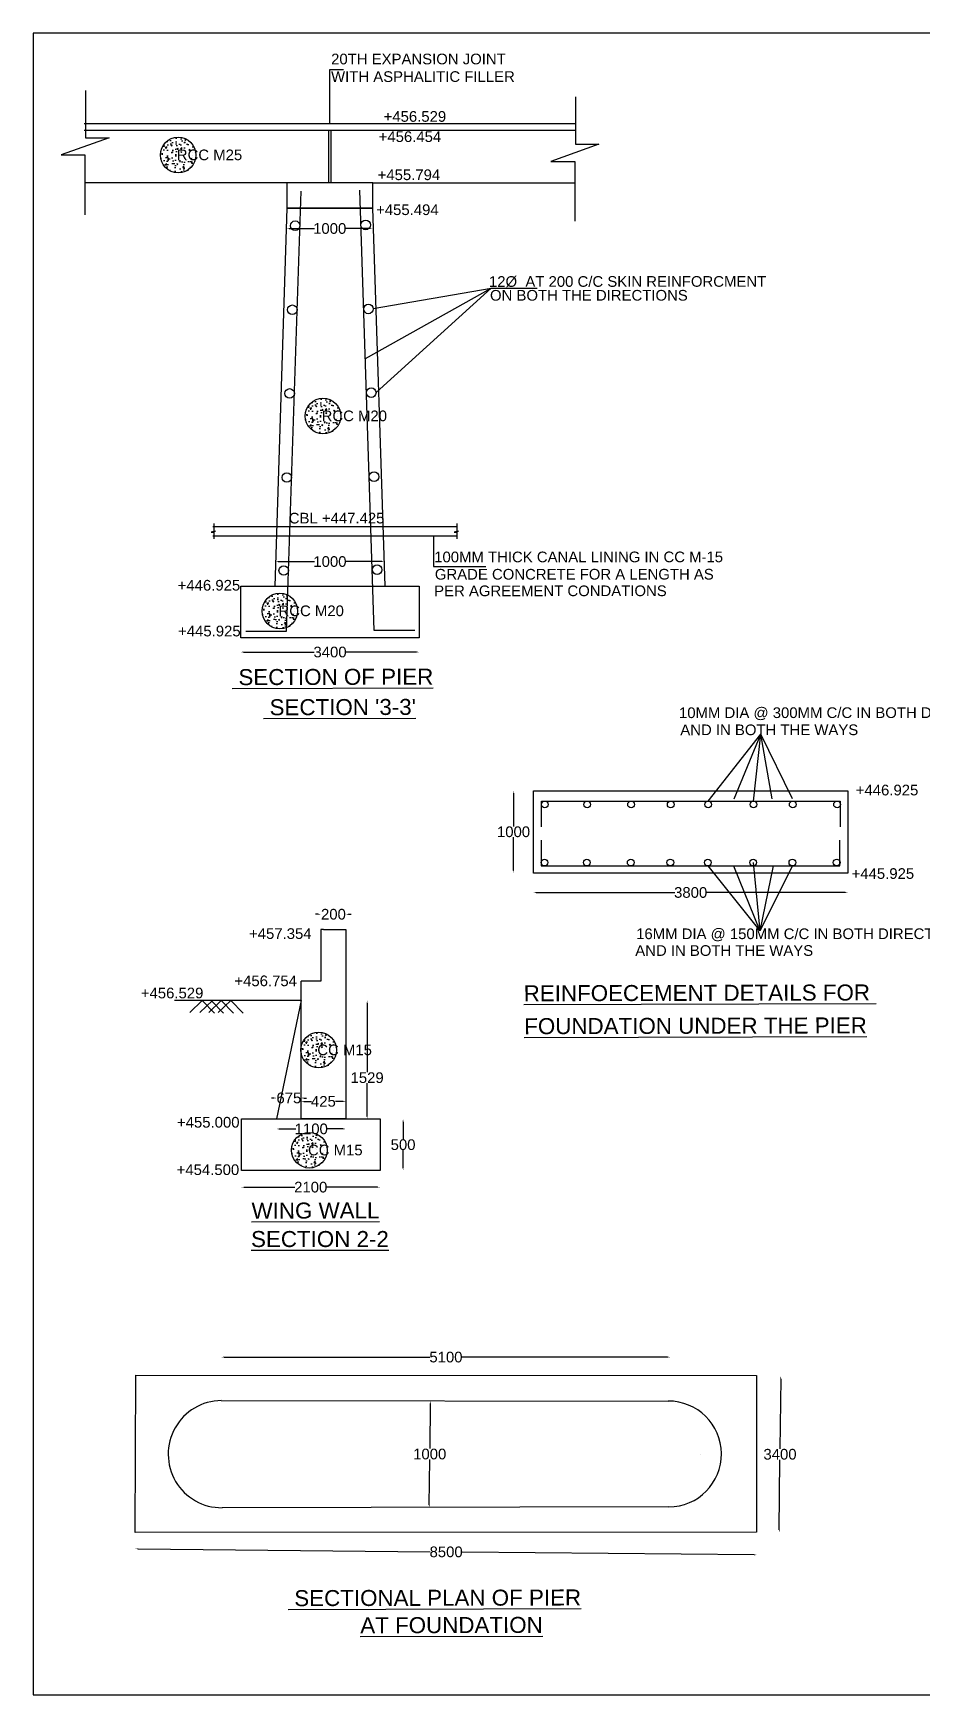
# Model space of a CAD drawing. Header units: inches. Extents: x 356128 to 379087, y -172684 to -157109.
# Drawn here: x 356128 to 364462, y -172684 to -157109 of the extents above; entities that cross this region are included whole.
import ezdxf

# ---------------------------------------------------------------- set-up
doc = ezdxf.new("R2010")
doc.units = ezdxf.units.IN
doc.header["$MEASUREMENT"] = 0
for name, color, linetype in [('DIMENSION', 7, 'Continuous'), ('DRAWING', 7, 'Continuous'), ('TEXT', 7, 'Continuous')]:
    doc.layers.add(name, color=color, linetype=linetype)
doc.styles.get("Standard").update_dxf_attribs({"font": 'arial.ttf'})
doc.dimstyles.new('ST100', dxfattribs={"dimtxt": 100, "dimasz": 25, "dimexe": 0, "dimexo": 300, "dimgap": 0.09, "dimtad": 0, "dimtih": 1, "dimtoh": 1, "dimdec": 0, "dimzin": 0, "dimdsep": 46, "dimtxsty": 'Standard', "dimcen": 0, "dimse1": 1, "dimse2": 1, "dimadec": 0, "dimazin": 0, "dimtfac": 1, "dimtdec": 0, "dimtofl": 0, "dimtmove": 0, "dimatfit": 3, "dimfxl": 2000, "dimtolj": 1, "dimtzin": 0, "dimarcsym": 0})

# ---------------------------------------------------------------- blocks, each defined once
blk = doc.blocks.new('*D45')
at = {"layer": 'Defpoints', "color": 0, "ltscale": 0.4, "transparency": 16777216}
for p in [(359832, -169929), (359852, -169929), (359797, -170927)]:
    blk.add_point(p, dxfattribs=at)
at = {"layer": 'DRAWING', "color": 0, "lineweight": -2, "ltscale": 0.4, "transparency": 16777216}
for p, q in [((359852, -169954), (359848, -170377)), ((359842, -170903), (359847, -170480))]:
    blk.add_line(p, q, dxfattribs=at)
at = {"layer": 'DRAWING', "color": 0, "ltscale": 0.4, "transparency": 16777216}
for points in [[(359848, -169954), (359856, -169954), (359852, -169929)], [(359838, -170903), (359847, -170903), (359842, -170928)]]:
    blk.add_solid(points, dxfattribs=at)
at = {"layer": 'DRAWING', "color": 0, "ltscale": 0.4, "transparency": 16777216, "insert": (359847, -170428), "char_height": 100, "attachment_point": 5}
blk.add_mtext('\\A1;1000', dxfattribs=at)
blk = doc.blocks.new('*D46')
at = {"layer": 'Defpoints', "color": 0, "ltscale": 0.4, "transparency": 16777216}
for p in [(363084, -169697), (363082, -171162), (363125, -171162)]:
    blk.add_point(p, dxfattribs=at)
at = {"layer": 'DRAWING', "color": 0, "lineweight": -2, "ltscale": 0.4, "transparency": 16777216}
for p, q in [((363139, -169723), (363132, -170379)), ((363125, -171137), (363131, -170481))]:
    blk.add_line(p, q, dxfattribs=at)
at = {"layer": 'DRAWING', "color": 0, "ltscale": 0.4, "transparency": 16777216}
for points in [[(363134, -169723), (363143, -169723), (363139, -169698)], [(363121, -171137), (363129, -171137), (363125, -171162)]]:
    blk.add_solid(points, dxfattribs=at)
at = {"layer": 'DRAWING', "color": 0, "ltscale": 0.4, "transparency": 16777216, "insert": (363132, -170430), "char_height": 100, "attachment_point": 5}
blk.add_mtext('\\A1;3400', dxfattribs=at)
blk = doc.blocks.new('*D47')
at = {"layer": 'Defpoints', "color": 0, "ltscale": 0.4, "transparency": 16777216}
for p in [(357087, -171330), (362915, -171328), (362915, -171373)]:
    blk.add_point(p, dxfattribs=at)
at = {"layer": 'DRAWING', "color": 0, "lineweight": -2, "ltscale": 0.4, "transparency": 16777216}
for p, q in [((357112, -171316), (359851, -171343)), ((362890, -171373), (360150, -171346))]:
    blk.add_line(p, q, dxfattribs=at)
at = {"layer": 'DRAWING', "color": 0, "ltscale": 0.4, "transparency": 16777216}
for points in [[(357112, -171312), (357112, -171321), (357087, -171316)], [(362890, -171368), (362890, -171377), (362915, -171373)]]:
    blk.add_solid(points, dxfattribs=at)
at = {"layer": 'DRAWING', "color": 0, "ltscale": 0.4, "transparency": 16777216, "insert": (360001, -171345), "char_height": 100, "attachment_point": 5}
blk.add_mtext('\\A1;8500', dxfattribs=at)
blk = doc.blocks.new('*D48')
at = {"layer": 'Defpoints', "color": 0, "ltscale": 0.4, "transparency": 16777216}
for p in [(362103, -169519), (357894, -170134), (362103, -170138)]:
    blk.add_point(p, dxfattribs=at)
at = {"layer": 'DRAWING', "color": 0, "lineweight": -2, "ltscale": 0.4, "transparency": 16777216}
for p, q in [((357919, -169519), (359849, -169519)), ((362078, -169519), (360148, -169519))]:
    blk.add_line(p, q, dxfattribs=at)
at = {"layer": 'DRAWING', "color": 0, "ltscale": 0.4, "transparency": 16777216}
for points in [[(357919, -169514), (357919, -169523), (357894, -169519)], [(362078, -169514), (362078, -169523), (362103, -169519)]]:
    blk.add_solid(points, dxfattribs=at)
at = {"layer": 'DRAWING', "color": 0, "ltscale": 0.4, "transparency": 16777216, "insert": (359999, -169519), "char_height": 100, "attachment_point": 5}
blk.add_mtext('\\A1;5100', dxfattribs=at)
blk = doc.blocks.new('*D49')
at = {"layer": 'Defpoints', "color": 0, "ltscale": 0.4, "transparency": 16777216}
for p in [(358506, -158750), (359313, -158750), (359313, -158940)]:
    blk.add_point(p, dxfattribs=at)
at = {"layer": 'DIMENSION', "color": 0, "lineweight": -2, "ltscale": 0.4, "transparency": 16777216}
for p, q in [((358530, -158940), (358765, -158940)), ((359288, -158940), (359054, -158940))]:
    blk.add_line(p, q, dxfattribs=at)
at = {"layer": 'DIMENSION', "color": 0, "ltscale": 0.4, "transparency": 16777216}
for points in [[(358530, -158936), (358530, -158944), (358506, -158940)], [(359288, -158936), (359288, -158944), (359313, -158940)]]:
    blk.add_solid(points, dxfattribs=at)
at = {"layer": 'DIMENSION', "color": 0, "ltscale": 0.4, "transparency": 16777216, "insert": (358909, -158940), "char_height": 100, "attachment_point": 5}
blk.add_mtext('\\A1;1000', dxfattribs=at)
blk = doc.blocks.new('*D50')
at = {"layer": 'Defpoints', "color": 0, "ltscale": 0.4, "transparency": 16777216}
for p in [(358401, -162058), (359422, -162062), (359422, -162062)]:
    blk.add_point(p, dxfattribs=at)
at = {"layer": 'DIMENSION', "color": 0, "lineweight": -2, "ltscale": 0.4, "transparency": 16777216}
for p, q in [((358426, -162062), (358767, -162062)), ((359397, -162062), (359056, -162062))]:
    blk.add_line(p, q, dxfattribs=at)
at = {"layer": 'DIMENSION', "color": 0, "ltscale": 0.4, "transparency": 16777216}
for points in [[(358426, -162058), (358426, -162066), (358401, -162062)], [(359397, -162058), (359397, -162066), (359422, -162062)]]:
    blk.add_solid(points, dxfattribs=at)
at = {"layer": 'DIMENSION', "color": 0, "ltscale": 0.4, "transparency": 16777216, "insert": (358911, -162062), "char_height": 100, "attachment_point": 5}
blk.add_mtext('\\A1;1000', dxfattribs=at)
blk = doc.blocks.new('*D51')
at = {"layer": 'Defpoints', "color": 0, "ltscale": 0.4, "transparency": 16777216}
for p in [(358076, -162775), (359748, -162775), (359748, -162910)]:
    blk.add_point(p, dxfattribs=at)
at = {"layer": 'DIMENSION', "color": 0, "lineweight": -2, "ltscale": 0.4, "transparency": 16777216}
for p, q in [((358100, -162910), (358763, -162910)), ((359724, -162910), (359061, -162910))]:
    blk.add_line(p, q, dxfattribs=at)
at = {"layer": 'DIMENSION', "color": 0, "ltscale": 0.4, "transparency": 16777216}
for points in [[(358100, -162905), (358100, -162914), (358076, -162910)], [(359724, -162905), (359724, -162914), (359748, -162910)]]:
    blk.add_solid(points, dxfattribs=at)
at = {"layer": 'DIMENSION', "color": 0, "ltscale": 0.4, "transparency": 16777216, "insert": (358912, -162910), "char_height": 100, "attachment_point": 5}
blk.add_mtext('\\A1;3400', dxfattribs=at)
blk = doc.blocks.new('*D52')
at = {"layer": 'Defpoints', "color": 0, "ltscale": 0.4, "transparency": 16777216}
for p in [(360820, -164210), (360633, -164981), (360820, -164981)]:
    blk.add_point(p, dxfattribs=at)
at = {"layer": 'DIMENSION', "color": 0, "lineweight": -2, "ltscale": 0.4, "transparency": 16777216}
for p, q in [((360633, -164234), (360633, -164544)), ((360633, -164956), (360633, -164646))]:
    blk.add_line(p, q, dxfattribs=at)
at = {"layer": 'DIMENSION', "color": 0, "ltscale": 0.4, "transparency": 16777216}
for points in [[(360629, -164234), (360637, -164234), (360633, -164210)], [(360629, -164956), (360637, -164956), (360633, -164981)]]:
    blk.add_solid(points, dxfattribs=at)
at = {"layer": 'DIMENSION', "color": 0, "ltscale": 0.4, "transparency": 16777216, "insert": (360633, -164595), "char_height": 100, "attachment_point": 5}
blk.add_mtext('\\A1;1000', dxfattribs=at)
blk = doc.blocks.new('*D53')
at = {"layer": 'Defpoints', "color": 0, "ltscale": 0.4, "transparency": 16777216}
for p in [(360820, -164981), (363770, -164981), (363770, -165164)]:
    blk.add_point(p, dxfattribs=at)
at = {"layer": 'DIMENSION', "color": 0, "lineweight": -2, "ltscale": 0.4, "transparency": 16777216}
for p, q in [((360844, -165164), (362145, -165164)), ((363744, -165164), (362444, -165164))]:
    blk.add_line(p, q, dxfattribs=at)
at = {"layer": 'DIMENSION', "color": 0, "ltscale": 0.4, "transparency": 16777216}
for points in [[(360844, -165160), (360844, -165169), (360820, -165164)], [(363744, -165160), (363744, -165169), (363770, -165164)]]:
    blk.add_solid(points, dxfattribs=at)
at = {"layer": 'DIMENSION', "color": 0, "ltscale": 0.4, "transparency": 16777216, "insert": (362294, -165164), "char_height": 100, "attachment_point": 5}
blk.add_mtext('\\A1;3800', dxfattribs=at)
blk = doc.blocks.new('*D80')
at = {"layer": 'Defpoints', "color": 0, "ltscale": 0.4, "transparency": 16777216}
for p in [(359060, -165368), (358827, -165510), (359060, -165510)]:
    blk.add_point(p, dxfattribs=at)
at = {"layer": 'DIMENSION', "color": 0, "lineweight": -2, "ltscale": 0.4, "transparency": 16777216}
for p, q in [((358802, -165368), (358777, -165368)), ((359085, -165368), (359110, -165368))]:
    blk.add_line(p, q, dxfattribs=at)
at = {"layer": 'DIMENSION', "color": 0, "ltscale": 0.4, "transparency": 16777216}
for points in [[(358802, -165363), (358802, -165372), (358827, -165368)], [(359085, -165363), (359085, -165372), (359060, -165368)]]:
    blk.add_solid(points, dxfattribs=at)
at = {"layer": 'DIMENSION', "color": 0, "ltscale": 0.4, "transparency": 16777216, "insert": (358944, -165368), "char_height": 100, "attachment_point": 5}
blk.add_mtext('\\A1;200', dxfattribs=at)
blk = doc.blocks.new('*D81')
at = {"layer": 'Defpoints', "color": 0, "ltscale": 0.4, "transparency": 16777216}
for p in [(358412, -167090), (358412, -167286), (358640, -167286)]:
    blk.add_point(p, dxfattribs=at)
at = {"layer": 'DIMENSION', "color": 0, "lineweight": -2, "ltscale": 0.4, "transparency": 16777216}
for p, q in [((358386, -167090), (358362, -167090)), ((358665, -167090), (358690, -167090))]:
    blk.add_line(p, q, dxfattribs=at)
at = {"layer": 'DIMENSION', "color": 0, "ltscale": 0.4, "transparency": 16777216}
for points in [[(358386, -167086), (358386, -167095), (358412, -167090)], [(358665, -167086), (358665, -167095), (358640, -167090)]]:
    blk.add_solid(points, dxfattribs=at)
at = {"layer": 'DIMENSION', "color": 0, "ltscale": 0.4, "transparency": 16777216, "insert": (358526, -167090), "char_height": 100, "attachment_point": 5}
blk.add_mtext('\\A1;675', dxfattribs=at)
blk = doc.blocks.new('*D82')
at = {"layer": 'Defpoints', "color": 0, "ltscale": 0.4, "transparency": 16777216}
for p in [(359060, -167122), (358640, -167286), (359060, -167286)]:
    blk.add_point(p, dxfattribs=at)
at = {"layer": 'DIMENSION', "color": 0, "lineweight": -2, "ltscale": 0.4, "transparency": 16777216}
for p, q in [((358665, -167122), (358737, -167122)), ((359035, -167122), (358963, -167122))]:
    blk.add_line(p, q, dxfattribs=at)
at = {"layer": 'DIMENSION', "color": 0, "ltscale": 0.4, "transparency": 16777216}
for points in [[(358665, -167117), (358665, -167126), (358640, -167122)], [(359035, -167117), (359035, -167126), (359060, -167122)]]:
    blk.add_solid(points, dxfattribs=at)
at = {"layer": 'DIMENSION', "color": 0, "ltscale": 0.4, "transparency": 16777216, "insert": (358850, -167122), "char_height": 100, "attachment_point": 5}
blk.add_mtext('\\A1;425', dxfattribs=at)
blk = doc.blocks.new('*D83')
at = {"layer": 'Defpoints', "color": 0, "ltscale": 0.4, "transparency": 16777216}
for p in [(359382, -167286), (359382, -167770), (359597, -167770)]:
    blk.add_point(p, dxfattribs=at)
at = {"layer": 'DIMENSION', "color": 0, "lineweight": -2, "ltscale": 0.4, "transparency": 16777216}
for p, q in [((359597, -167312), (359597, -167477)), ((359597, -167745), (359597, -167579))]:
    blk.add_line(p, q, dxfattribs=at)
at = {"layer": 'DIMENSION', "color": 0, "ltscale": 0.4, "transparency": 16777216}
for points in [[(359593, -167312), (359601, -167312), (359597, -167286)], [(359593, -167745), (359601, -167745), (359597, -167770)]]:
    blk.add_solid(points, dxfattribs=at)
at = {"layer": 'DIMENSION', "color": 0, "ltscale": 0.4, "transparency": 16777216, "insert": (359597, -167528), "char_height": 100, "attachment_point": 5}
blk.add_mtext('\\A1;500', dxfattribs=at)
blk = doc.blocks.new('*D84')
at = {"layer": 'Defpoints', "color": 0, "ltscale": 0.4, "transparency": 16777216}
for p in [(358412, -167286), (359060, -167286), (359060, -167380)]:
    blk.add_point(p, dxfattribs=at)
at = {"layer": 'DIMENSION', "color": 0, "lineweight": -2, "ltscale": 0.4, "transparency": 16777216}
for p, q in [((358436, -167380), (358591, -167380)), ((359035, -167380), (358880, -167380))]:
    blk.add_line(p, q, dxfattribs=at)
at = {"layer": 'DIMENSION', "color": 0, "ltscale": 0.4, "transparency": 16777216}
for points in [[(358436, -167376), (358436, -167385), (358412, -167380)], [(359035, -167376), (359035, -167385), (359060, -167380)]]:
    blk.add_solid(points, dxfattribs=at)
at = {"layer": 'DIMENSION', "color": 0, "ltscale": 0.4, "transparency": 16777216, "insert": (358736, -167380), "char_height": 100, "attachment_point": 5}
blk.add_mtext('\\A1;1100', dxfattribs=at)
blk = doc.blocks.new('*D85')
at = {"layer": 'Defpoints', "color": 0, "ltscale": 0.4, "transparency": 16777216}
for p in [(358080, -167770), (359382, -167770), (359382, -167926)]:
    blk.add_point(p, dxfattribs=at)
at = {"layer": 'DIMENSION', "color": 0, "lineweight": -2, "ltscale": 0.4, "transparency": 16777216}
for p, q in [((358106, -167926), (358581, -167926)), ((359356, -167926), (358881, -167926))]:
    blk.add_line(p, q, dxfattribs=at)
at = {"layer": 'DIMENSION', "color": 0, "ltscale": 0.4, "transparency": 16777216}
for points in [[(358106, -167922), (358106, -167930), (358080, -167926)], [(359356, -167922), (359356, -167930), (359382, -167926)]]:
    blk.add_solid(points, dxfattribs=at)
at = {"layer": 'DIMENSION', "color": 0, "ltscale": 0.4, "transparency": 16777216, "insert": (358731, -167926), "char_height": 100, "attachment_point": 5}
blk.add_mtext('\\A1;2100', dxfattribs=at)
blk = doc.blocks.new('*D86')
at = {"layer": 'Defpoints', "color": 0, "ltscale": 0.4, "transparency": 16777216}
for p in [(358640, -166176), (359260, -166176), (359060, -167286)]:
    blk.add_point(p, dxfattribs=at)
at = {"layer": 'DIMENSION', "color": 0, "lineweight": -2, "ltscale": 0.4, "transparency": 16777216}
for p, q in [((359260, -166200), (359260, -166849)), ((359260, -167262), (359260, -166952))]:
    blk.add_line(p, q, dxfattribs=at)
at = {"layer": 'DIMENSION', "color": 0, "ltscale": 0.4, "transparency": 16777216}
for points in [[(359256, -166200), (359264, -166200), (359260, -166176)], [(359256, -167262), (359264, -167262), (359260, -167286)]]:
    blk.add_solid(points, dxfattribs=at)
at = {"layer": 'DIMENSION', "color": 0, "ltscale": 0.4, "transparency": 16777216, "insert": (359260, -166900), "char_height": 100, "attachment_point": 5}
blk.add_mtext('\\A1;1529', dxfattribs=at)

msp = doc.modelspace()

# ---------------------------------------------------------------- hatches: boundary and pattern name
at = {"layer": 'DRAWING', "ltscale": 0.4}
h = msp.add_hatch(dxfattribs=at)
h.set_pattern_fill('AR-CONC', color=256, scale=15.420849, angle=0.1412, style=0)
h.set_pattern_definition([(50.141203, (-1230, 9328.5), (110.631124, -9.404295), [11.565637, -127.222006]), (355.141203, (-1230, 9328.5), (-21.682432, 115.941332), [9.25251, -101.777605]), (100.592603, (-1220.78, 9327.72), (88.948774, 106.536966), [9.82928, -108.122068]), (46.325403, (-1230.08, 9359.34), (164.640037, -25.118766), [17.348455, -190.83301]), (96.776803, (-1216.36, 9357.25), (143.762285, 150.572), [14.74392, -162.183076]), (351.325403, (-1230.08, 9359.34), (143.76217, 150.572114), [13.878764, -152.66641]), (21.141203, (-1214.64, 9351.67), (92.200868, -61.860215), [11.565637, -127.222006]), (326.141203, (-1214.64, 9351.67), (37.24559, 111.916425), [9.25251, -101.777605]), (71.592603, (-1206.95, 9346.51), (129.446497, 50.05611), [9.82928, -108.122068]), (37.641203, (-1230, 9328.5), (1.7486343, 51.3395247), [0, -100.543937, 0, -103.31969, 0, -102.163126]), (7.641203, (-1230, 9328.5), (40.417541, 60.921428), [0, -58.907644, 0, -98.23081, 0, -38.937644]), (327.641203, (-1264.388, 9328.416), (82.328275, -3.2752683), [0, -38.552123, 0, -120.282624, 0, -159.60579]), (317.641203, (-1279.81, 9328.38), (89.893943, 15.658626), [0, -50.11776, 0, -79.879999, 0, -113.343242])])
h.paths.add_polyline_path([(357321, -158251, 1), (357655, -158251, 1)])
h.paths.add_polyline_path([(357410.7, -158327), (358013.6, -158326.8), (358013.6, -158171.6), (357410.7, -158171.7)], flags=9)
h = msp.add_hatch(dxfattribs=at)
h.set_pattern_fill('AR-CONC', color=256, scale=15.420849, angle=0.1412, style=0)
h.set_pattern_definition([(50.141203, (128, 6882), (110.631124, -9.404295), [11.565637, -127.222006]), (355.141203, (128, 6882), (-21.682432, 115.941332), [9.25251, -101.777605]), (100.592603, (137.22, 6881.22), (88.948774, 106.536966), [9.82928, -108.122068]), (46.325403, (127.92, 6912.84), (164.640037, -25.118766), [17.348455, -190.83301]), (96.776803, (141.64, 6910.75), (143.762285, 150.572), [14.74392, -162.183076]), (351.325403, (127.92, 6912.84), (143.76217, 150.572114), [13.878764, -152.66641]), (21.141203, (143.36, 6905.17), (92.200868, -61.860215), [11.565637, -127.222006]), (326.141203, (143.36, 6905.17), (37.24559, 111.916425), [9.25251, -101.777605]), (71.592603, (151.05, 6900.01), (129.446497, 50.05611), [9.82928, -108.122068]), (37.641203, (128, 6882), (1.7486343, 51.3395247), [0, -100.543937, 0, -103.31969, 0, -102.163126]), (7.641203, (128, 6882), (40.417541, 60.921428), [0, -58.907644, 0, -98.23081, 0, -38.937644]), (327.641203, (93.612, 6881.916), (82.328275, -3.2752683), [0, -38.552123, 0, -120.282624, 0, -159.60579]), (317.641203, (78.19, 6881.88), (89.893943, 15.658626), [0, -50.11776, 0, -79.879999, 0, -113.343242])])
h.paths.add_polyline_path([(358679, -160697.5, 1), (359013, -160697.5, 1)])
h.paths.add_polyline_path([(358768.7, -160773.5), (359371.6, -160773.3), (359371.6, -160618.1), (358768.7, -160618.2)], flags=9)
h = msp.add_hatch(dxfattribs=at)
h.set_pattern_fill('AR-CONC', color=256, scale=15.420849, angle=0.1412, style=0)
h.set_pattern_definition([(50.141203, (-276.5, 5054.5), (110.631124, -9.404295), [11.565637, -127.222006]), (355.141203, (-276.5, 5054.5), (-21.682432, 115.941332), [9.25251, -101.777605]), (100.592603, (-267.28, 5053.72), (88.948774, 106.536966), [9.82928, -108.122068]), (46.325403, (-276.58, 5085.34), (164.640037, -25.118766), [17.348455, -190.83301]), (96.776803, (-262.86, 5083.25), (143.762285, 150.572), [14.74392, -162.183076]), (351.325403, (-276.58, 5085.34), (143.76217, 150.572114), [13.878764, -152.66641]), (21.141203, (-261.14, 5077.67), (92.200868, -61.860215), [11.565637, -127.222006]), (326.141203, (-261.14, 5077.67), (37.24559, 111.916425), [9.25251, -101.777605]), (71.592603, (-253.45, 5072.51), (129.446497, 50.05611), [9.82928, -108.122068]), (37.641203, (-276.5, 5054.5), (1.7486343, 51.3395247), [0, -100.543937, 0, -103.31969, 0, -102.163126]), (7.641203, (-276.5, 5054.5), (40.417541, 60.921428), [0, -58.907644, 0, -98.23081, 0, -38.937644]), (327.641203, (-310.888, 5054.416), (82.328275, -3.2752683), [0, -38.552123, 0, -120.282624, 0, -159.60579]), (317.641203, (-326.31, 5054.38), (89.893943, 15.658626), [0, -50.11776, 0, -79.879999, 0, -113.343242])])
h.paths.add_polyline_path([(358274.5, -162525, 1), (358608.5, -162525, 1)])
h.paths.add_polyline_path([(358364.2, -162601), (358967.1, -162600.8), (358967.1, -162445.6), (358364.2, -162445.7)], flags=9)
h = msp.add_hatch(dxfattribs=at)
h.set_pattern_fill('AR-CONC', color=256, scale=15.420849, angle=0.1412, style=0)
h.set_pattern_definition([(50.141203, (87.44, 938.88), (110.631124, -9.404295), [11.565637, -127.222006]), (355.141203, (87.44, 938.88), (-21.682432, 115.941332), [9.25251, -101.777605]), (100.592603, (96.66, 938.09), (88.948774, 106.536966), [9.82928, -108.122068]), (46.325403, (87.36, 969.72), (164.640037, -25.118766), [17.348455, -190.83301]), (96.776803, (101.08, 967.63), (143.762285, 150.572), [14.74392, -162.183076]), (351.325403, (87.36, 969.72), (143.76217, 150.572114), [13.878764, -152.66641]), (21.141203, (102.8, 962.05), (92.200868, -61.860215), [11.565637, -127.222006]), (326.141203, (102.8, 962.05), (37.24559, 111.916425), [9.25251, -101.777605]), (71.592603, (110.48, 956.89), (129.446497, 50.05611), [9.82928, -108.122068]), (37.641203, (87.437, 938.878), (1.7486343, 51.3395247), [0, -100.543937, 0, -103.31969, 0, -102.163126]), (7.641203, (87.44, 938.88), (40.417541, 60.921428), [0, -58.907644, 0, -98.23081, 0, -38.937644]), (327.641203, (53.05, 938.793), (82.328275, -3.2752683), [0, -38.552123, 0, -120.282624, 0, -159.60579]), (317.641203, (37.63, 938.755), (89.893943, 15.658626), [0, -50.11776, 0, -79.879999, 0, -113.343242])])
h.paths.add_polyline_path([(358638.4, -166640.6, 1), (358972.4, -166640.6, 1)])
h.paths.add_polyline_path([(358728.1, -166716.6), (359331, -166716.4), (359331, -166561.2), (358728.1, -166561.4)], flags=9)
h = msp.add_hatch(dxfattribs=at)
h.set_pattern_fill('AR-CONC', color=256, scale=15.420849, angle=0.1412, style=0)
h.set_pattern_definition([(50.141203, (0, 0), (110.631124, -9.404295), [11.565637, -127.222006]), (355.141203, (0, 0), (-21.682432, 115.941332), [9.25251, -101.777605]), (100.592603, (9.22, -0.78), (88.948774, 106.536966), [9.82928, -108.122068]), (46.325403, (-0.08, 30.84), (164.640037, -25.118766), [17.348455, -190.83301]), (96.776803, (13.64, 28.75), (143.762285, 150.572), [14.74392, -162.183076]), (351.325403, (-0.08, 30.84), (143.76217, 150.572114), [13.878764, -152.66641]), (21.141203, (15.36, 23.17), (92.200868, -61.860215), [11.565637, -127.222006]), (326.141203, (15.36, 23.17), (37.24559, 111.916425), [9.25251, -101.777605]), (71.592603, (23.05, 18.01), (129.446497, 50.05611), [9.82928, -108.122068]), (37.641203, (0, 0), (1.7486343, 51.3395247), [0, -100.543937, 0, -103.31969, 0, -102.163126]), (7.641203, (0, 0), (40.417541, 60.921428), [0, -58.907644, 0, -98.23081, 0, -38.937644]), (327.641203, (-34.39, -0.085), (82.328275, -3.2752683), [0, -38.552123, 0, -120.282624, 0, -159.60579]), (317.641203, (-49.81, -0.12), (89.893943, 15.658626), [0, -50.11776, 0, -79.879999, 0, -113.343242])])
h.paths.add_polyline_path([(358551, -167579.5, 1), (358885, -167579.5, 1)])
h.paths.add_polyline_path([(358640.7, -167655.5), (359243.6, -167655.3), (359243.6, -167500.1), (358640.7, -167500.2)], flags=9)

# ---------------------------------------------------------------- linework, layer by layer
for p, q in [((357814.5, -161734), (360100, -161734)), ((360100, -161824), (357814.5, -161824))]:
    msp.add_line(p, q, dxfattribs=at)
for points in [[(379086.5, -157109), (356128.5, -157109), (356128.5, -172684), (379086.5, -172684)], [(358505.5, -158749.5), (359313, -158749.5), (359313, -158511.5), (358505.5, -158511.5)], [(358075.5, -162293), (359748.5, -162293), (359748.5, -162775), (358075.5, -162775)], [(360819.5, -164209.5), (363769.5, -164209.5), (363769.5, -164981), (360819.5, -164981)], [(358080.5, -167286.5), (359381.5, -167286.5), (359381.5, -167770), (358080.5, -167770)]]:
    msp.add_lwpolyline(points, close=True, dxfattribs=at)
for points in [[(356619, -157645.5), (356619, -158089), (356840.5, -158089), (356389.5, -158250), (356613, -158250), (356613, -158811)], [(361213, -157705.5), (361213, -158149), (361434.5, -158149), (360983.5, -158310), (361207, -158310), (361207, -158871)], [(356606, -157956.5), (361213, -157956.5)], [(356606, -158016.5), (361213, -158016.5)], [(358898.5, -158016.5), (358898.5, -158511.5)], [(358919, -158016.5), (358919, -158511.5)], [(358505.5, -158511.5), (356617, -158511.5)], [(359313, -158511.5), (361207, -158511.5)], [(358123.5, -162714), (358504, -162714), (358640.5, -158588.5)], [(359708, -162706.5), (359327.5, -162706.5), (359191, -158581)], [(359429.5, -162293), (359314.5, -158749.5), (358505.5, -158749.5), (358393.5, -162293)], [(357821, -161706), (357821, -161776.5), (357838.5, -161776.5), (357798, -161786), (357821, -161786), (357821, -161850)], [(360100, -161706), (360100, -161776.5), (360117.5, -161776.5), (360077, -161786), (360100, -161786), (360100, -161850)], [(360895, -164549), (360895, -164306.5), (363697, -164306.5), (363697, -164547)], [(360891.5, -164672.5), (360891.5, -164915), (363693.5, -164915), (363693.5, -164674.5)], [(358850, -165510), (359060, -165510), (359060, -167286.5), (358640, -167286.5), (358640, -165994)], [(358850, -165510), (358827, -165510), (358827, -165994), (358640, -165994)], [(358640, -166175.5), (357453.5, -166175.5)], [(357714.5, -166175.5), (357597, -166289.5)], [(357809, -166175.5), (357691.5, -166289.5)], [(357714.5, -166175.5), (357830, -166295)], [(357892.5, -166175.5), (357775, -166289.5)], [(357797, -166175.5), (357912.5, -166295)], [(357981.5, -166175.5), (357864, -166289.5)], [(357892.5, -166175.5), (358008, -166295)], [(357981.5, -166175.5), (358097, -166295)], [(358640, -166175.5), (358411.5, -167286.5)]]:
    msp.add_lwpolyline(points, dxfattribs=at)
at = {"layer": 'DRAWING'}
for points in [[(357090.6, -169689), (362910.3, -169689.8), (362911.5, -171159.1), (357086, -171162), (357090.6, -169689)], [(357892.2, -169926.7), (357892.2, -169926.7), (362082, -169930.9)], [(362089.7, -170923.4), (357900.8, -170930.8)]]:
    msp.add_lwpolyline(points, dxfattribs=at)
msp.add_lwpolyline([(362386.5, -170431.5), (362386.5, -170431.5)], close=True, dxfattribs=at)
at = {"layer": 'DRAWING', "ltscale": 0.4}
for centre, radius in [((357488, -158251), 167), ((359246.5, -158906), 44.8), ((358585, -158913.5), 44.8), ((358558.9, -159701), 44.8), ((359272.6, -159693.5), 44.8), ((358533, -160485.6), 44.8), ((358846, -160697.5), 167), ((359298.5, -160478.1), 44.8), ((358506.9, -161273.6), 44.8), ((359324.6, -161266.1), 44.8), ((358478.1, -162145.2), 44.8), ((359353.4, -162137.7), 44.8), ((358441.5, -162525), 167), ((360927, -164338), 31.5), ((361324, -164338), 31.5), ((361735.5, -164338), 31.5), ((362107, -164338), 31.5), ((362458.5, -164338), 31.5), ((362883.5, -164338), 31.5), ((363251.5, -164338), 31.5), ((363667, -164338), 31.5), ((360923.5, -164883.5), 31.5), ((361320.5, -164883.5), 31.5), ((361732, -164883.5), 31.5), ((362103.5, -164883.5), 31.5), ((362455, -164883.5), 31.5), ((362880, -164883.5), 31.5), ((363248, -164883.5), 31.5), ((363663.5, -164883.5), 31.5), ((358805.4, -166640.6), 167), ((358718, -167579.5), 167)]:
    msp.add_circle(centre, radius, dxfattribs=at)
for centre, radius, start, end in [((357896.5, -170428.7), 502.1, 90.49254, 270.49254), ((362085.8, -170427.2), 496.2, 270.44654, 90.44654)]:
    msp.add_arc(centre, radius, start, end, dxfattribs=at)

# ---------------------------------------------------------------- texts
at = {"layer": 'DRAWING', "color": 7}
for s, p in [(' RCC M25', (357436.6, -158299.4)), (' RCC M20', (358794.6, -160745.9)), (' RCC M20', (358390.1, -162573.4)), (' CC M15', (358754, -166689)), (' CC M15', (358666.6, -167627.9))]:
    msp.add_text(s, height=100, rotation=0.01749, dxfattribs=at).set_placement(p)
at = {"layer": 'TEXT', "color": 7}
for s, p in [('20TH EXPANSION JOINT', (358922.5, -157400.8)), ('WITH ASPHALITIC FILLER', (358921.8, -157565.7)), ('+456.529', (359414.8, -157939.2)), ('+456.454', (359368.3, -158128.5)), ('+455.794', (359358.8, -158486)), ('+455.494', (359344.3, -158813.5)), ('12Ø  AT 200 C/C SKIN REINFORCMENT', (360402.6, -159486.3)), ('ON BOTH THE DIRECTIONS', (360412.4, -159615.8)), ('CBL +447.425', (358525.3, -161704.5)), ('100MM THICK CANAL LINING IN CC M-15', (359889.2, -162068.5)), ('GRADE CONCRETE FOR A LENGTH AS ', (359895.3, -162230.7)), (' +446.925', (357444.5, -162333.6)), ('PER AGREEMENT CONDATIONS', (359888.8, -162386.2)), (' +445.925', (357448.5, -162763.1)), ('10MM DIA @ 300MM C/C IN BOTH DIRECTIONS', (362184.8, -163528.5)), ('AND IN BOTH THE WAYS', (362197.1, -163688.9)), ('+446.925', (363842.6, -164253.4)), ('+445.925', (363803.8, -165036)), ('+457.354', (358152.6, -165598.9)), ('16MM DIA @ 150MM C/C IN BOTH DIRECTIONS', (361782.8, -165601)), ('AND IN BOTH THE WAYS', (361774.6, -165757.9)), ('+456.754', (358015.3, -166042)), ('+456.529', (357137.8, -166156)), ('+455.000', (357476.8, -167367.5)), ('+454.500', (357473.8, -167812))]:
    msp.add_text(s, height=100, rotation=0.01749, dxfattribs=at).set_placement(p)
at = {"layer": 'TEXT'}
for s, p in [('%%U SECTION OF PIER', (357994.9, -163219.9)), ("%%U SECTION '3-3'", (358287.3, -163502.3)), ('%%UREINFOECEMENT DETAILS FOR ', (360728.3, -166183.5)), ('%%UFOUNDATION UNDER THE PIER', (360733.6, -166491.9)), ('%%UWING WALL', (358176.3, -168221.4)), ('%%U SECTIONAL PLAN OF PIER', (358518.9, -171853.5)), ('%%UAT FOUNDATION', (359196, -172107.7))]:
    msp.add_text(s, height=150, rotation=0.1412, dxfattribs=at).set_placement(p)
at = {"layer": 'TEXT', "insert": (358113.1, -168336.9), "char_height": 150, "width": 1556.843, "attachment_point": 1}
msp.add_mtext('{\\L SECTION 2-2 }', dxfattribs=at)

# ---------------------------------------------------------------- dimensions: what is measured, and where the dimension line sits
at = {"layer": 'DIMENSION', "ltscale": 0.4}
for base, p1, p2, text, picture, middle in [((359313, -158940.1), (358505.5, -158749.5), (359313, -158749.5), '1000', '*D49', (358909.2, -158940.1)), ((359422, -162061.9), (358400.9, -162057.5), (359422, -162061.9), '1000', '*D50', (358911.5, -162061.9)), ((359748.5, -162909.5), (358075.5, -162775), (359748.5, -162775), '3400', '*D51', (358912, -162909.5)), ((363769.5, -165164.5), (360819.5, -164981), (363769.5, -164981), '3800', '*D53', (362294.5, -165164.5)), ((359060, -165367.5), (358827, -165510), (359060, -165510), '200', '*D80', (358943.5, -165367.5)), ((358411.5, -167090.5), (358640, -167286.5), (358411.5, -167286.5), '675', '*D81', (358525.8, -167090.5)), ((359060, -167121.5), (358640, -167286.5), (359060, -167286.5), '425', '*D82', (358850, -167121.5)), ((359060, -167380.5), (358411.5, -167286.5), (359060, -167286.5), '1100', '*D84', (358735.8, -167380.5)), ((359381.5, -167926), (358080.5, -167770), (359381.5, -167770), '2100', '*D85', (358731, -167926))]:
    dim = msp.add_linear_dim(base=base, p1=p1, p2=p2, text=text, dimstyle='ST100', dxfattribs=at)
    dim.commit()
    dim.dimension.update_dxf_attribs({"geometry": picture, "text_midpoint": middle})
for base, p1, p2, text, picture, middle in [((360633, -164981), (360819.5, -164209.5), (360819.5, -164981), '1000', '*D52', (360633, -164595.2)), ((359597, -167770), (359381.5, -167286.5), (359381.5, -167770), '500', '*D83', (359597, -167528.2))]:
    dim = msp.add_linear_dim(base=base, p1=p1, p2=p2, angle=90, text=text, dimstyle='ST100', dxfattribs=at)
    dim.commit()
    dim.dimension.update_dxf_attribs({"geometry": picture, "text_midpoint": middle})
dim = msp.add_linear_dim(base=(359260, -166175.5), p1=(359060, -167286.5), p2=(358640, -166175.5), angle=90, text='1529', dimstyle='ST100', dxfattribs=at)
dim.commit()
dim.dimension.update_dxf_attribs({"geometry": '*D86', "text_midpoint": (359260, -166900.5), "dimtype": 160})
at = {"layer": 'DRAWING', "ltscale": 0.4}
dim = msp.add_linear_dim(base=(362103, -169518.5), p1=(357894, -170134.1), p2=(362103, -170138.2), text='5100', dimstyle='ST100', dxfattribs=at)
dim.commit()
dim.dimension.update_dxf_attribs({"geometry": '*D48', "text_midpoint": (359998.5, -169518.5)})
for base, p1, p2, angle, text, picture, middle in [((363124.6, -171161.9), (363083.8, -169697.4), (363081.9, -171161.5), 89.44194, '3400', '*D46', (363131.7, -170430)), ((359851.9, -169928.8), (359797, -170927.4), (359832.1, -169928.6), 89.44194, '1000', '*D45', (359847, -170428.4)), ((362914.6, -171372.9), (357086.5, -171329.5), (362915, -171328.5), 359.44194, '8500', '*D47', (360000.6, -171344.5))]:
    dim = msp.add_linear_dim(base=base, p1=p1, p2=p2, angle=angle, text=text, dimstyle='ST100', dxfattribs=at)
    dim.commit()
    dim.dimension.update_dxf_attribs({"geometry": picture, "text_midpoint": middle})

# ---------------------------------------------------------------- leaders
for points in [[(358909.5, -157956.5), (358909.5, -157448.5), (359037.5, -157448.5)], [(359243.2, -160159.5), (360424.5, -159497.5)], [(359317.2, -159689.4), (360424.5, -159497.5), (360855, -159497.5)], [(359343.3, -160478.1), (360424.5, -159497.5)], [(359884, -161824), (359884, -162108)], [(359884, -162108), (360372, -162108)], [(362458.5, -164306.5), (362953, -163680)], [(362701.5, -164286.5), (362953, -163680)], [(362883.5, -164306.5), (362953, -163680)], [(363059.5, -164286.5), (362953, -163680)], [(363250.5, -164285.5), (362953, -163680)], [(362455, -164915), (362942, -165523.5)], [(362695, -164915), (362942, -165523.5)], [(362880, -164883.5), (362942, -165523.5)], [(363069.5, -164915), (362942, -165523.5)], [(363248, -164915), (362942, -165523.5)]]:
    msp.add_leader(points, dimstyle='ST100', override={"dimgap": 0.09, "dimtad": 0}, dxfattribs=at)

doc.saveas('drawing.dxf')
